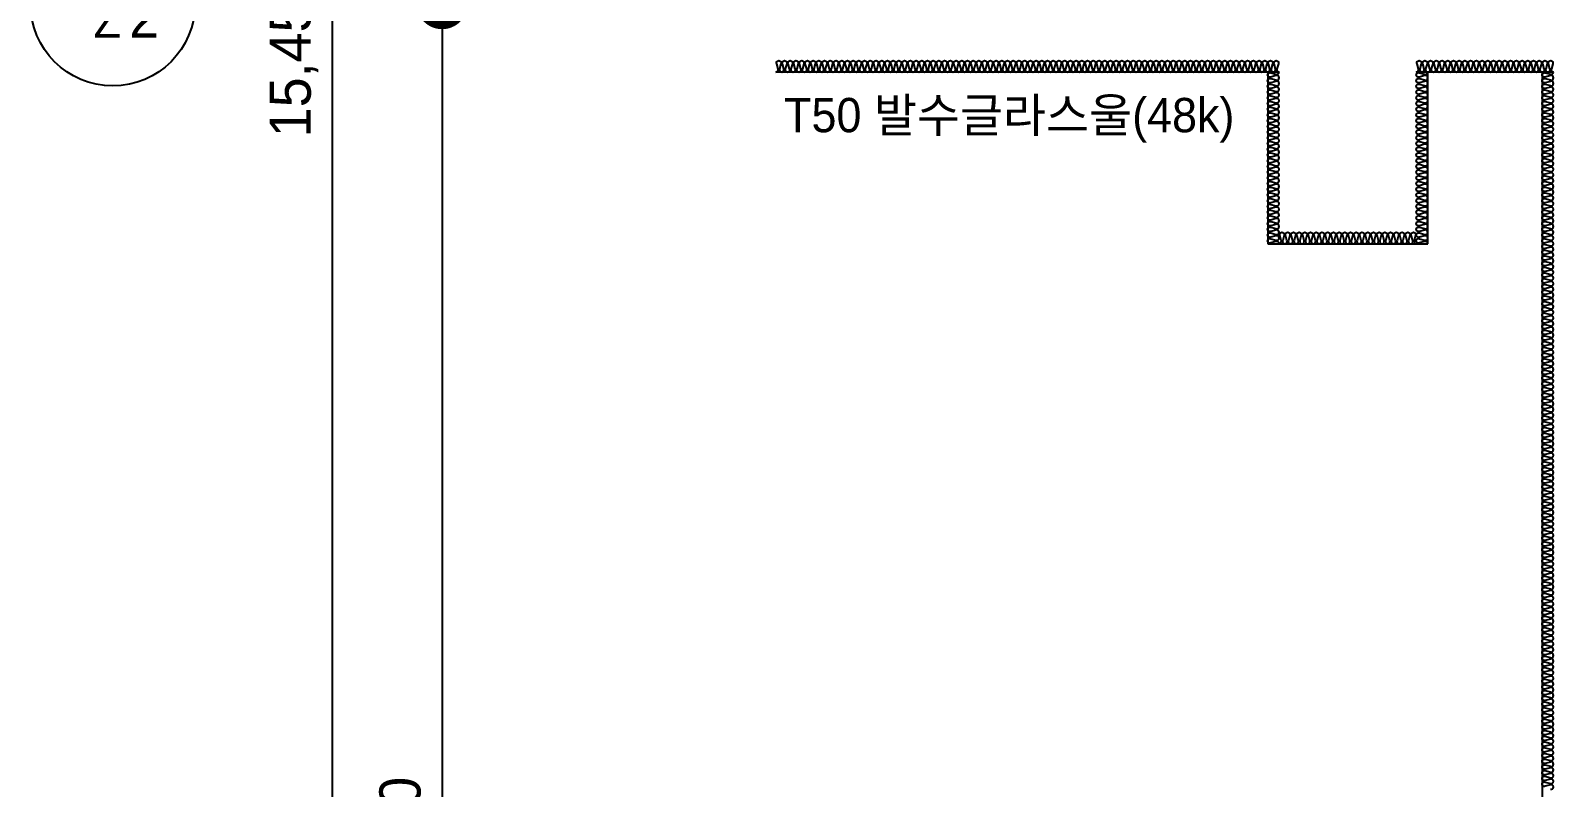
# Model space of a CAD drawing. Header units: millimetres. Extents: x -37526 to 92296, y -340 to 26760.
# Drawn here: x 0 to 6660, y 7583 to 10892 of the extents above; entities that cross this region are included whole.
import ezdxf
from ezdxf.enums import TextEntityAlignment as Align

# ---------------------------------------------------------------- set-up
doc = ezdxf.new("R2010")
doc.units = ezdxf.units.MM
doc.header["$LTSCALE"] = 60
doc.layers.get('Defpoints').update_dxf_attribs({"color": 151})
for name, color, linetype in [('A-DIM', 7, 'Continuous'), ('A-HAT-MATL', 8, 'Continuous'), ('INSUL', 8, 'Continuous')]:
    doc.layers.add(name, color=color, linetype=linetype)
doc.layers.add('NOPLOT-DIM', color=191, linetype='Continuous', plot=False)
doc.layers.add('NOPLOT-단열', color=21, linetype='Continuous', plot=False)
doc.styles.add('Gdim', font='Dotum.ttf')
doc.styles.add('Gtx', font='Dotum.ttf')
doc.dimstyles.new('Gdim60', dxfattribs={"dimscale": 60, "dimtxt": 3, "dimasz": 1, "dimexe": 2, "dimexo": 3, "dimgap": 1, "dimtad": 1, "dimdec": 0, "dimdsep": 46, "dimlunit": 6, "dimtxsty": 'Gdim', "dimblk": 'G3-DOT', "dimcen": 2.5, "dimdle": 2, "dimclrd": 1, "dimclre": 1, "dimclrt": 256, "dimazin": 2, "dimtfac": 1, "dimtdec": 0, "dimtix": 1, "dimtmove": 2, "dimatfit": 3, "dimldrblk": 'DOTSMALL', "dimfxl": 0, "dimtolj": 1, "dimtzin": 0, "dimarcsym": 0})

# ---------------------------------------------------------------- blocks, each defined once
blk = doc.blocks.new('G3-DOT')
at = {"layer": 'A-DIM', "color": 1, "linetype": 'ByBlock'}
blk.add_line((1.5, 0), (-1.5, 0), dxfattribs=at)
at = {"layer": 'A-DIM', "color": 1, "linetype": 'ByBlock', "const_width": 3}
blk.add_lwpolyline([(0.375, 0, 1), (-0.375, 0, 1)], format="xyb", close=True, dxfattribs=at)
blk = doc.blocks.new('*D25')
at = {"layer": 'Defpoints', "color": 0, "transparency": 16777216}
for p in [(3260, 11010), (1800, 3660), (3260, 3660)]:
    blk.add_point(p, dxfattribs=at)
at = {"layer": 'NOPLOT-DIM', "color": 1, "lineweight": -2, "transparency": 16777216}
for p, q in [((3080, 11010), (1680, 11010)), ((1800, 10950), (1800, 3720)), ((3080, 3660), (1680, 3660))]:
    blk.add_line(p, q, dxfattribs=at)
at = {"layer": 'NOPLOT-DIM', "color": 1, "lineweight": -2, "transparency": 16777216, "xscale": 60, "yscale": 60, "zscale": 60}
for p, rotation in [((1800, 11010), 90.00000000000026), ((1800, 3660), 270.0000000000002)]:
    blk.add_blockref('G3-DOT', p, dxfattribs=dict(at, rotation=rotation))
at = {"layer": 'NOPLOT-DIM', "transparency": 16777216, "insert": (1632.5, 7335), "char_height": 180, "attachment_point": 5, "rotation": 90, "style": 'Gdim'}
blk.add_mtext('\\A1;7,350', dxfattribs=at)
blk = doc.blocks.new('_DotSmall')
at = {"color": 0, "linetype": 'ByBlock', "const_width": 0.5}
blk.add_lwpolyline([(-0.0625, 0, 1), (0.0625, 0, 1)], format="xyb", close=True, dxfattribs=at)
blk = doc.blocks.new('*D27')
at = {"layer": 'Defpoints', "color": 0, "transparency": 16777216}
for p in [(3260, 18510, 0), (1320, 3060), (3260, 3060)]:
    blk.add_point(p, dxfattribs=at)
at = {"layer": 'NOPLOT-DIM', "color": 1, "lineweight": -2, "transparency": 16777216}
for p, q in [((3080, 18510), (1200, 18510)), ((1320, 18450), (1320, 3120)), ((3080, 3060), (1200, 3060))]:
    blk.add_line(p, q, dxfattribs=at)
at = {"layer": 'NOPLOT-DIM', "color": 1, "lineweight": -2, "transparency": 16777216, "xscale": 60, "yscale": 60, "zscale": 60}
for p, rotation in [((1320, 18510), 90.00000000000026), ((1320, 3060), 270.0000000000002)]:
    blk.add_blockref('G3-DOT', p, dxfattribs=dict(at, rotation=rotation))
at = {"layer": 'NOPLOT-DIM', "transparency": 16777216, "insert": (1152.5, 10785), "char_height": 180, "attachment_point": 5, "rotation": 90, "style": 'Gdim'}
blk.add_mtext('\\A1;15,450', dxfattribs=at)

msp = doc.modelspace()

# ---------------------------------------------------------------- linework, layer by layer
at = {"layer": 'A-HAT-MATL', "elevation": 0}
for points in [[(3260, 10710, 0.524856), (3269.3, 10723.5), (3263.1, 10746.4, -1.449198), (3281.8, 10746.4), (3275.6, 10723.5, 0.524856), (3285, 10710, 0.524856), (3294.3, 10723.5), (3288.1, 10746.4, -1.449198), (3306.8, 10746.4), (3300.6, 10723.5, 0.524856), (3310, 10710, 0.524856), (3319.3, 10723.5), (3313.1, 10746.4, -1.449198), (3331.8, 10746.4), (3325.6, 10723.5, 0.524856), (3335, 10710, 0.524856), (3344.3, 10723.5), (3338.1, 10746.4, -1.449198), (3356.8, 10746.4), (3350.6, 10723.5, 0.524856), (3360, 10710, 0.524856), (3369.3, 10723.5), (3363.1, 10746.4, -1.449198), (3381.8, 10746.4), (3375.6, 10723.5, 0.524856), (3385, 10710, 0.524856), (3394.3, 10723.5), (3388.1, 10746.4, -1.449198), (3406.8, 10746.4), (3400.6, 10723.5, 0.524856), (3410, 10710, 0.524856), (3419.3, 10723.5), (3413.1, 10746.4, -1.449198), (3431.8, 10746.4), (3425.6, 10723.5, 0.524856), (3435, 10710, 0.524856), (3444.3, 10723.5), (3438.1, 10746.4, -1.449198), (3456.8, 10746.4), (3450.6, 10723.5, 0.524856), (3460, 10710, 0.524856), (3469.3, 10723.5), (3463.1, 10746.4, -1.449198), (3481.8, 10746.4), (3475.6, 10723.5, 0.524856), (3485, 10710, 0.524856), (3494.3, 10723.5), (3488.1, 10746.4, -1.449198), (3506.8, 10746.4), (3500.6, 10723.5, 0.524856), (3510, 10710, 0.524856), (3519.3, 10723.5), (3513.1, 10746.4, -1.449198), (3531.8, 10746.4), (3525.6, 10723.5, 0.524856), (3535, 10710, 0.524856), (3544.3, 10723.5), (3538.1, 10746.4, -1.449198), (3556.8, 10746.4), (3550.6, 10723.5, 0.524856), (3560, 10710, 0.524856), (3569.3, 10723.5), (3563.1, 10746.4, -1.449198), (3581.8, 10746.4), (3575.6, 10723.5, 0.524856), (3585, 10710, 0.524856), (3594.3, 10723.5), (3588.1, 10746.4, -1.449198), (3606.8, 10746.4), (3600.6, 10723.5, 0.524856), (3610, 10710, 0.524856), (3619.3, 10723.5), (3613.1, 10746.4, -1.449198), (3631.8, 10746.4), (3625.6, 10723.5, 0.524856), (3635, 10710, 0.524856), (3644.3, 10723.5), (3638.1, 10746.4, -1.449198), (3656.8, 10746.4), (3650.6, 10723.5, 0.524856), (3660, 10710, 0.524856), (3669.3, 10723.5), (3663.1, 10746.4, -1.449198), (3681.8, 10746.4), (3675.6, 10723.5, 0.524856), (3685, 10710, 0.524856), (3694.3, 10723.5), (3688.1, 10746.4, -1.449198), (3706.8, 10746.4), (3700.6, 10723.5, 0.524856), (3710, 10710, 0.524856), (3719.3, 10723.5), (3713.1, 10746.4, -1.449198), (3731.8, 10746.4), (3725.6, 10723.5, 0.524856), (3735, 10710, 0.524856), (3744.3, 10723.5), (3738.1, 10746.4, -1.449198), (3756.8, 10746.4), (3750.6, 10723.5, 0.524856), (3760, 10710, 0.524856), (3769.3, 10723.5), (3763.1, 10746.4, -1.449198), (3781.8, 10746.4), (3775.6, 10723.5, 0.524856), (3785, 10710, 0.524856), (3794.3, 10723.5), (3788.1, 10746.4, -1.449198), (3806.8, 10746.4), (3800.6, 10723.5, 0.524856), (3810, 10710, 0.524856), (3819.3, 10723.5), (3813.1, 10746.4, -1.449198), (3831.8, 10746.4), (3825.6, 10723.5, 0.524856), (3835, 10710, 0.524856), (3844.3, 10723.5), (3838.1, 10746.4, -1.449198), (3856.8, 10746.4), (3850.6, 10723.5, 0.524856), (3860, 10710, 0.524856), (3869.3, 10723.5), (3863.1, 10746.4, -1.449198), (3881.8, 10746.4), (3875.6, 10723.5, 0.524856), (3885, 10710, 0.524856), (3894.3, 10723.5), (3888.1, 10746.4, -1.449198), (3906.8, 10746.4), (3900.6, 10723.5, 0.524856), (3910, 10710, 0.524856), (3919.3, 10723.5), (3913.1, 10746.4, -1.449198), (3931.8, 10746.4), (3925.6, 10723.5, 0.524856), (3935, 10710, 0.524856), (3944.3, 10723.5), (3938.1, 10746.4, -1.449198), (3956.8, 10746.4), (3950.6, 10723.5, 0.524856), (3960, 10710, 0.524856), (3969.3, 10723.5), (3963.1, 10746.4, -1.449198), (3981.8, 10746.4), (3975.6, 10723.5, 0.524856), (3985, 10710, 0.524856), (3994.3, 10723.5), (3988.1, 10746.4, -1.449198), (4006.8, 10746.4), (4000.6, 10723.5, 0.524856), (4010, 10710, 0.524856), (4019.3, 10723.5), (4013.1, 10746.4, -1.449198), (4031.8, 10746.4), (4025.6, 10723.5, 0.524856), (4035, 10710, 0.524856), (4044.3, 10723.5), (4038.1, 10746.4, -1.449198), (4056.8, 10746.4), (4050.6, 10723.5, 0.524856), (4060, 10710, 0.524856), (4069.3, 10723.5), (4063.1, 10746.4, -1.449198), (4081.8, 10746.4), (4075.6, 10723.5, 0.524856), (4085, 10710, 0.524856), (4094.3, 10723.5), (4088.1, 10746.4, -1.449198), (4106.8, 10746.4), (4100.6, 10723.5, 0.524856), (4110, 10710, 0.524856), (4119.3, 10723.5), (4113.1, 10746.4, -1.449198), (4131.8, 10746.4), (4125.6, 10723.5, 0.524856), (4135, 10710, 0.524856), (4144.3, 10723.5), (4138.1, 10746.4, -1.449198), (4156.8, 10746.4), (4150.6, 10723.5, 0.524856), (4160, 10710, 0.524856), (4169.3, 10723.5), (4163.1, 10746.4, -1.449198), (4181.8, 10746.4), (4175.6, 10723.5, 0.524856), (4185, 10710, 0.524856), (4194.3, 10723.5), (4188.1, 10746.4, -1.449198), (4206.8, 10746.4), (4200.6, 10723.5, 0.524856), (4210, 10710, 0.524856), (4219.3, 10723.5), (4213.1, 10746.4, -1.449198), (4231.8, 10746.4), (4225.6, 10723.5, 0.524856), (4235, 10710, 0.524856), (4244.3, 10723.5), (4238.1, 10746.4, -1.449198), (4256.8, 10746.4), (4250.6, 10723.5, 0.524856), (4260, 10710, 0.524856), (4269.3, 10723.5), (4263.1, 10746.4, -1.449198), (4281.8, 10746.4), (4275.6, 10723.5, 0.524856), (4285, 10710, 0.524856), (4294.3, 10723.5), (4288.1, 10746.4, -1.449198), (4306.8, 10746.4), (4300.6, 10723.5, 0.524856), (4310, 10710, 0.524856), (4319.3, 10723.5), (4313.1, 10746.4, -1.449198), (4331.8, 10746.4), (4325.6, 10723.5, 0.524856), (4335, 10710, 0.524856), (4344.3, 10723.5), (4338.1, 10746.4, -1.449198), (4356.8, 10746.4), (4350.6, 10723.5, 0.524856), (4360, 10710, 0.524856), (4369.3, 10723.5), (4363.1, 10746.4, -1.449198), (4381.8, 10746.4), (4375.6, 10723.5, 0.524856), (4385, 10710, 0.524856), (4394.3, 10723.5), (4388.1, 10746.4, -1.449198), (4406.8, 10746.4), (4400.6, 10723.5, 0.524856), (4410, 10710, 0.524856), (4419.3, 10723.5), (4413.1, 10746.4, -1.449198), (4431.8, 10746.4), (4425.6, 10723.5, 0.524856), (4435, 10710, 0.524856), (4444.3, 10723.5), (4438.1, 10746.4, -1.449198), (4456.8, 10746.4), (4450.6, 10723.5, 0.524856), (4460, 10710, 0.524856), (4469.3, 10723.5), (4463.1, 10746.4, -1.449198), (4481.8, 10746.4), (4475.6, 10723.5, 0.524856), (4485, 10710, 0.524856), (4494.3, 10723.5), (4488.1, 10746.4, -1.449198), (4506.8, 10746.4), (4500.6, 10723.5, 0.524856), (4510, 10710, 0.524856), (4519.3, 10723.5), (4513.1, 10746.4, -1.449198), (4531.8, 10746.4), (4525.6, 10723.5, 0.524856), (4535, 10710, 0.524856), (4544.3, 10723.5), (4538.1, 10746.4, -1.449198), (4556.8, 10746.4), (4550.6, 10723.5, 0.524856), (4560, 10710, 0.524856), (4569.3, 10723.5), (4563.1, 10746.4, -1.449198), (4581.8, 10746.4), (4575.6, 10723.5, 0.524856), (4585, 10710, 0.524856), (4594.3, 10723.5), (4588.1, 10746.4, -1.449198), (4606.8, 10746.4), (4600.6, 10723.5, 0.524856), (4610, 10710, 0.524856), (4619.3, 10723.5), (4613.1, 10746.4, -1.449198), (4631.8, 10746.4), (4625.6, 10723.5, 0.524856), (4635, 10710, 0.524856), (4644.3, 10723.5), (4638.1, 10746.4, -1.449198), (4656.8, 10746.4), (4650.6, 10723.5, 0.524856), (4660, 10710, 0.524856), (4669.3, 10723.5), (4663.1, 10746.4, -1.449198), (4681.8, 10746.4), (4675.6, 10723.5, 0.524856), (4685, 10710, 0.524856), (4694.3, 10723.5), (4688.1, 10746.4, -1.449198), (4706.8, 10746.4), (4700.6, 10723.5, 0.524856), (4710, 10710, 0.524856), (4719.3, 10723.5), (4713.1, 10746.4, -1.449198), (4731.8, 10746.4), (4725.6, 10723.5, 0.524856), (4735, 10710, 0.524856), (4744.3, 10723.5), (4738.1, 10746.4, -1.449198), (4756.8, 10746.4), (4750.6, 10723.5, 0.524856), (4760, 10710, 0.524856), (4769.3, 10723.5), (4763.1, 10746.4, -1.449198), (4781.8, 10746.4), (4775.6, 10723.5, 0.524856), (4785, 10710, 0.524856), (4794.3, 10723.5), (4788.1, 10746.4, -1.449198), (4806.8, 10746.4), (4800.6, 10723.5, 0.524856), (4810, 10710, 0.524856), (4819.3, 10723.5), (4813.1, 10746.4, -1.449198), (4831.8, 10746.4), (4825.6, 10723.5, 0.524856), (4835, 10710, 0.524856), (4844.3, 10723.5), (4838.1, 10746.4, -1.449198), (4856.8, 10746.4), (4850.6, 10723.5, 0.524856), (4860, 10710, 0.524856), (4869.3, 10723.5), (4863.1, 10746.4, -1.449198), (4881.8, 10746.4), (4875.6, 10723.5, 0.524856), (4885, 10710, 0.524856), (4894.3, 10723.5), (4888.1, 10746.4, -1.449198), (4906.8, 10746.4), (4900.6, 10723.5, 0.524856), (4910, 10710, 0.524856), (4919.3, 10723.5), (4913.1, 10746.4, -1.449198), (4931.8, 10746.4), (4925.6, 10723.5, 0.524856), (4935, 10710, 0.524856), (4944.3, 10723.5), (4938.1, 10746.4, -1.449198), (4956.8, 10746.4), (4950.6, 10723.5, 0.524856), (4960, 10710, 0.524856), (4969.3, 10723.5), (4963.1, 10746.4, -1.449198), (4981.8, 10746.4), (4975.6, 10723.5, 0.524856), (4985, 10710, 0.524856), (4994.3, 10723.5), (4988.1, 10746.4, -1.449198), (5006.8, 10746.4), (5000.6, 10723.5, 0.524856), (5010, 10710, 0.524856), (5019.3, 10723.5), (5013.1, 10746.4, -1.449198), (5031.8, 10746.4), (5025.6, 10723.5, 0.524856), (5035, 10710, 0.524856), (5044.3, 10723.5), (5038.1, 10746.4, -1.449198), (5056.8, 10746.4), (5050.6, 10723.5, 0.524856), (5060, 10710, 0.524856), (5069.3, 10723.5), (5063.1, 10746.4, -1.449198), (5081.8, 10746.4), (5075.6, 10723.5, 0.524856), (5085, 10710, 0.524856), (5094.3, 10723.5), (5088.1, 10746.4, -1.449198), (5106.8, 10746.4), (5100.6, 10723.5, 0.524856), (5110, 10710, 0.524856), (5119.3, 10723.5), (5113.1, 10746.4, -1.449198), (5131.8, 10746.4), (5125.6, 10723.5, 0.524856), (5135, 10710, 0.524856), (5144.3, 10723.5), (5138.1, 10746.4, -1.449198), (5156.8, 10746.4), (5150.6, 10723.5, 0.524856), (5160, 10710, 0.524856), (5169.3, 10723.5), (5163.1, 10746.4, -1.449198), (5181.8, 10746.4), (5175.6, 10723.5, 0.524856), (5185, 10710, 0.524856), (5194.3, 10723.5), (5188.1, 10746.4, -1.449198), (5206.8, 10746.4), (5200.6, 10723.5, 0.524856), (5210, 10710, 0.524856), (5219.3, 10723.5), (5213.1, 10746.4, -1.449198), (5231.8, 10746.4), (5225.6, 10723.5, 0.524856), (5235, 10710, 0.524856), (5244.3, 10723.5), (5238.1, 10746.4, -1.449198), (5256.8, 10746.4), (5250.6, 10723.5, 0.524856), (5260, 10710, 0.524856), (5269.3, 10723.5), (5263.1, 10746.4, -1.449198), (5281.8, 10746.4), (5275.6, 10723.5, 0.524856), (5285, 10710, 0.524856), (5294.3, 10723.5), (5288.1, 10746.4, -1.449198), (5306.8, 10746.4), (5300.6, 10723.5, 0.524856), (5310, 10710, 0.524856), (5319.3, 10723.5), (5313.1, 10746.4, -1.449198), (5331.8, 10746.4), (5325.6, 10723.5, 0.524856), (5335, 10710, 0.524856), (5344.3, 10723.5), (5338.1, 10746.4, -1.449198), (5356.8, 10746.4), (5350.6, 10723.5, 0.524856), (5360, 10710, 0.524856), (5369.3, 10723.5), (5363.1, 10746.4, -1.449198), (5381.8, 10746.4), (5375.6, 10723.5, 0.524856), (5385, 10710, 0.524856), (5394.3, 10723.5), (5388.1, 10746.4, -1.449198), (5406.8, 10746.4), (5400.6, 10723.5, 0.524856), (5410, 10710, 0.524856), (5419.3, 10723.5), (5413.1, 10746.4, -1.449198), (5431.8, 10746.4), (5425.6, 10723.5, 0.524856), (5435, 10710, 0.524856), (5444.3, 10723.5), (5438.1, 10746.4, -1.449198), (5456.8, 10746.4), (5450.6, 10723.5, 0.524856), (5460, 10710)], [(6060, 10710, 0.524856), (6069.3, 10723.5), (6063.1, 10746.4, -1.449198), (6081.8, 10746.4), (6075.6, 10723.5, 0.524856), (6085, 10710, 0.524856), (6094.3, 10723.5), (6088.1, 10746.4, -1.449198), (6106.8, 10746.4), (6100.6, 10723.5, 0.524856), (6110, 10710, 0.524856), (6119.3, 10723.5), (6113.1, 10746.4, -1.449198), (6131.8, 10746.4), (6125.6, 10723.5, 0.524856), (6135, 10710, 0.524856), (6144.3, 10723.5), (6138.1, 10746.4, -1.449198), (6156.8, 10746.4), (6150.6, 10723.5, 0.524856), (6160, 10710, 0.524856), (6169.3, 10723.5), (6163.1, 10746.4, -1.449198), (6181.8, 10746.4), (6175.6, 10723.5, 0.524856), (6185, 10710, 0.524856), (6194.3, 10723.5), (6188.1, 10746.4, -1.449198), (6206.8, 10746.4), (6200.6, 10723.5, 0.524856), (6210, 10710, 0.524856), (6219.3, 10723.5), (6213.1, 10746.4, -1.449198), (6231.8, 10746.4), (6225.6, 10723.5, 0.524856), (6235, 10710, 0.524856), (6244.3, 10723.5), (6238.1, 10746.4, -1.449198), (6256.8, 10746.4), (6250.6, 10723.5, 0.524856), (6260, 10710, 0.524856), (6269.3, 10723.5), (6263.1, 10746.4, -1.449198), (6281.8, 10746.4), (6275.6, 10723.5, 0.524856), (6285, 10710, 0.524856), (6294.3, 10723.5), (6288.1, 10746.4, -1.449198), (6306.8, 10746.4), (6300.6, 10723.5, 0.524856), (6310, 10710, 0.524856), (6319.3, 10723.5), (6313.1, 10746.4, -1.449198), (6331.8, 10746.4), (6325.6, 10723.5, 0.524856), (6335, 10710, 0.524856), (6344.3, 10723.5), (6338.1, 10746.4, -1.449198), (6356.8, 10746.4), (6350.6, 10723.5, 0.524856), (6360, 10710, 0.524856), (6369.3, 10723.5), (6363.1, 10746.4, -1.449198), (6381.8, 10746.4), (6375.6, 10723.5, 0.524856), (6385, 10710, 0.524856), (6394.3, 10723.5), (6388.1, 10746.4, -1.449198), (6406.8, 10746.4), (6400.6, 10723.5, 0.524856), (6410, 10710, 0.524856), (6419.3, 10723.5), (6413.1, 10746.4, -1.449198), (6431.8, 10746.4), (6425.6, 10723.5, 0.524856), (6435, 10710, 0.524856), (6444.3, 10723.5), (6438.1, 10746.4, -1.449198), (6456.8, 10746.4), (6450.6, 10723.5, 0.524856), (6460, 10710, 0.524856), (6469.3, 10723.5), (6463.1, 10746.4, -1.449198), (6481.8, 10746.4), (6475.6, 10723.5, 0.524856), (6485, 10710, 0.524856), (6494.3, 10723.5), (6488.1, 10746.4, -1.449198), (6506.8, 10746.4), (6500.6, 10723.5, 0.524856), (6510, 10710, 0.524856), (6519.3, 10723.5), (6513.1, 10746.4, -1.449198), (6531.8, 10746.4), (6525.6, 10723.5, 0.524856), (6535, 10710, 0.524856), (6544.3, 10723.5), (6538.1, 10746.4, -1.449198), (6556.8, 10746.4), (6550.6, 10723.5, 0.524856), (6560, 10710, 0.524856), (6569.3, 10723.5), (6563.1, 10746.4, -1.449198), (6581.8, 10746.4), (6575.6, 10723.5, 0.524856), (6585, 10710, 0.524856), (6594.3, 10723.5), (6588.1, 10746.4, -1.449198), (6606.8, 10746.4), (6600.6, 10723.5, 0.524856), (6610, 10710, 0.524856), (6619.3, 10723.5), (6613.1, 10746.4, -1.449198), (6631.8, 10746.4), (6625.6, 10723.5, 0.524856), (6635, 10710, 0.524856), (6644.3, 10723.5), (6638.1, 10746.4, -1.449198), (6656.8, 10746.4), (6650.6, 10723.5, 0.524856), (6660, 10710)]]:
    msp.add_lwpolyline(points, format="xyb", dxfattribs=at)
at = {"layer": 'INSUL'}
for p, q in [((5460, 10710, 0), (3260, 10710, 0)), ((5410, 10710, 0), (5410, 9960, 0)), ((6660, 10710, 0), (6060, 10710, 0)), ((6110, 9960, 0), (6110, 10710, 0)), ((6610, 10710, 0), (6610, 2660, 0)), ((5410, 9960, 0), (6110, 9960, 0))]:
    msp.add_line(p, q, dxfattribs=at)
at = {"layer": 'INSUL', "elevation": 0}
for points in [[(5460, 9960, 0.524856), (5446.4, 9969.4), (5423.5, 9963.2, -1.449198), (5423.5, 9981.9), (5446.4, 9975.7, 0.524856), (5460, 9985, 0.524856), (5446.4, 9994.4), (5423.5, 9988.2, -1.449198), (5423.5, 10006.9), (5446.4, 10000.7, 0.524856), (5460, 10010, 0.524856), (5446.4, 10019.4), (5423.5, 10013.2, -1.449198), (5423.5, 10031.9), (5446.4, 10025.7, 0.524856), (5460, 10035, 0.524856), (5446.4, 10044.4), (5423.5, 10038.2, -1.449198), (5423.5, 10056.9), (5446.4, 10050.7, 0.524856), (5460, 10060, 0.524856), (5446.4, 10069.4), (5423.5, 10063.2, -1.449198), (5423.5, 10081.9), (5446.4, 10075.7, 0.524856), (5460, 10085, 0.524856), (5446.4, 10094.4), (5423.5, 10088.2, -1.449198), (5423.5, 10106.9), (5446.4, 10100.7, 0.524856), (5460, 10110, 0.524856), (5446.4, 10119.4), (5423.5, 10113.2, -1.449198), (5423.5, 10131.9), (5446.4, 10125.7, 0.524856), (5460, 10135, 0.524856), (5446.4, 10144.4), (5423.5, 10138.2, -1.449198), (5423.5, 10156.9), (5446.4, 10150.7, 0.524856), (5460, 10160, 0.524856), (5446.4, 10169.4), (5423.5, 10163.2, -1.449198), (5423.5, 10181.9), (5446.4, 10175.7, 0.524856), (5460, 10185, 0.524856), (5446.4, 10194.4), (5423.5, 10188.2, -1.449198), (5423.5, 10206.9), (5446.4, 10200.7, 0.524856), (5460, 10210, 0.524856), (5446.4, 10219.4), (5423.5, 10213.2, -1.449198), (5423.5, 10231.9), (5446.4, 10225.7, 0.524856), (5460, 10235, 0.524856), (5446.4, 10244.4), (5423.5, 10238.2, -1.449198), (5423.5, 10256.9), (5446.4, 10250.7, 0.524856), (5460, 10260, 0.524856), (5446.4, 10269.4), (5423.5, 10263.2, -1.449198), (5423.5, 10281.9), (5446.4, 10275.7, 0.524856), (5460, 10285, 0.524856), (5446.4, 10294.4), (5423.5, 10288.2, -1.449198), (5423.5, 10306.9), (5446.4, 10300.7, 0.524856), (5460, 10310, 0.524856), (5446.4, 10319.4), (5423.5, 10313.2, -1.449198), (5423.5, 10331.9), (5446.4, 10325.7, 0.524856), (5460, 10335, 0.524856), (5446.4, 10344.4), (5423.5, 10338.2, -1.449198), (5423.5, 10356.9), (5446.4, 10350.7, 0.524856), (5460, 10360, 0.524856), (5446.4, 10369.4), (5423.5, 10363.2, -1.449198), (5423.5, 10381.9), (5446.4, 10375.7, 0.524856), (5460, 10385, 0.524856), (5446.4, 10394.4), (5423.5, 10388.2, -1.449198), (5423.5, 10406.9), (5446.4, 10400.7, 0.524856), (5460, 10410, 0.524856), (5446.4, 10419.4), (5423.5, 10413.2, -1.449198), (5423.5, 10431.9), (5446.4, 10425.7, 0.524856), (5460, 10435, 0.524856), (5446.4, 10444.4), (5423.5, 10438.2, -1.449198), (5423.5, 10456.9), (5446.4, 10450.7, 0.524856), (5460, 10460, 0.524856), (5446.4, 10469.4), (5423.5, 10463.2, -1.449198), (5423.5, 10481.9), (5446.4, 10475.7, 0.524856), (5460, 10485, 0.524856), (5446.4, 10494.4), (5423.5, 10488.2, -1.449198), (5423.5, 10506.9), (5446.4, 10500.7, 0.524856), (5460, 10510, 0.524856), (5446.4, 10519.4), (5423.5, 10513.2, -1.449198), (5423.5, 10531.9), (5446.4, 10525.7, 0.524856), (5460, 10535, 0.524856), (5446.4, 10544.4), (5423.5, 10538.2, -1.449198), (5423.5, 10556.9), (5446.4, 10550.7, 0.524856), (5460, 10560, 0.524856), (5446.4, 10569.4), (5423.5, 10563.2, -1.449198), (5423.5, 10581.9), (5446.4, 10575.7, 0.524856), (5460, 10585, 0.524856), (5446.4, 10594.4), (5423.5, 10588.2, -1.449198), (5423.5, 10606.9), (5446.4, 10600.7, 0.524856), (5460, 10610, 0.524856), (5446.4, 10619.4), (5423.5, 10613.2, -1.449198), (5423.5, 10631.9), (5446.4, 10625.7, 0.524856), (5460, 10635, 0.524856), (5446.4, 10644.4), (5423.5, 10638.2, -1.449198), (5423.5, 10656.9), (5446.4, 10650.7, 0.524856), (5460, 10660, 0.524856), (5446.4, 10669.4), (5423.5, 10663.2, -1.449198), (5423.5, 10681.9), (5446.4, 10675.7, 0.524856), (5460, 10685, 0.524856), (5446.4, 10694.4), (5423.5, 10688.2, -1.449198), (5423.5, 10706.9), (5446.4, 10700.7, 0.524856), (5460, 10710)], [(6110, 9960, 0.524856), (6096.4, 9969.4), (6073.5, 9963.2, -1.449198), (6073.5, 9981.9), (6096.4, 9975.7, 0.524856), (6110, 9985, 0.524856), (6096.4, 9994.4), (6073.5, 9988.2, -1.449198), (6073.5, 10006.9), (6096.4, 10000.7, 0.524856), (6110, 10010, 0.524856), (6096.4, 10019.4), (6073.5, 10013.2, -1.449198), (6073.5, 10031.9), (6096.4, 10025.7, 0.524856), (6110, 10035, 0.524856), (6096.4, 10044.4), (6073.5, 10038.2, -1.449198), (6073.5, 10056.9), (6096.4, 10050.7, 0.524856), (6110, 10060, 0.524856), (6096.4, 10069.4), (6073.5, 10063.2, -1.449198), (6073.5, 10081.9), (6096.4, 10075.7, 0.524856), (6110, 10085, 0.524856), (6096.4, 10094.4), (6073.5, 10088.2, -1.449198), (6073.5, 10106.9), (6096.4, 10100.7, 0.524856), (6110, 10110, 0.524856), (6096.4, 10119.4), (6073.5, 10113.2, -1.449198), (6073.5, 10131.9), (6096.4, 10125.7, 0.524856), (6110, 10135, 0.524856), (6096.4, 10144.4), (6073.5, 10138.2, -1.449198), (6073.5, 10156.9), (6096.4, 10150.7, 0.524856), (6110, 10160, 0.524856), (6096.4, 10169.4), (6073.5, 10163.2, -1.449198), (6073.5, 10181.9), (6096.4, 10175.7, 0.524856), (6110, 10185, 0.524856), (6096.4, 10194.4), (6073.5, 10188.2, -1.449198), (6073.5, 10206.9), (6096.4, 10200.7, 0.524856), (6110, 10210, 0.524856), (6096.4, 10219.4), (6073.5, 10213.2, -1.449198), (6073.5, 10231.9), (6096.4, 10225.7, 0.524856), (6110, 10235, 0.524856), (6096.4, 10244.4), (6073.5, 10238.2, -1.449198), (6073.5, 10256.9), (6096.4, 10250.7, 0.524856), (6110, 10260, 0.524856), (6096.4, 10269.4), (6073.5, 10263.2, -1.449198), (6073.5, 10281.9), (6096.4, 10275.7, 0.524856), (6110, 10285, 0.524856), (6096.4, 10294.4), (6073.5, 10288.2, -1.449198), (6073.5, 10306.9), (6096.4, 10300.7, 0.524856), (6110, 10310, 0.524856), (6096.4, 10319.4), (6073.5, 10313.2, -1.449198), (6073.5, 10331.9), (6096.4, 10325.7, 0.524856), (6110, 10335, 0.524856), (6096.4, 10344.4), (6073.5, 10338.2, -1.449198), (6073.5, 10356.9), (6096.4, 10350.7, 0.524856), (6110, 10360, 0.524856), (6096.4, 10369.4), (6073.5, 10363.2, -1.449198), (6073.5, 10381.9), (6096.4, 10375.7, 0.524856), (6110, 10385, 0.524856), (6096.4, 10394.4), (6073.5, 10388.2, -1.449198), (6073.5, 10406.9), (6096.4, 10400.7, 0.524856), (6110, 10410, 0.524856), (6096.4, 10419.4), (6073.5, 10413.2, -1.449198), (6073.5, 10431.9), (6096.4, 10425.7, 0.524856), (6110, 10435, 0.524856), (6096.4, 10444.4), (6073.5, 10438.2, -1.449198), (6073.5, 10456.9), (6096.4, 10450.7, 0.524856), (6110, 10460, 0.524856), (6096.4, 10469.4), (6073.5, 10463.2, -1.449198), (6073.5, 10481.9), (6096.4, 10475.7, 0.524856), (6110, 10485, 0.524856), (6096.4, 10494.4), (6073.5, 10488.2, -1.449198), (6073.5, 10506.9), (6096.4, 10500.7, 0.524856), (6110, 10510, 0.524856), (6096.4, 10519.4), (6073.5, 10513.2, -1.449198), (6073.5, 10531.9), (6096.4, 10525.7, 0.524856), (6110, 10535, 0.524856), (6096.4, 10544.4), (6073.5, 10538.2, -1.449198), (6073.5, 10556.9), (6096.4, 10550.7, 0.524856), (6110, 10560, 0.524856), (6096.4, 10569.4), (6073.5, 10563.2, -1.449198), (6073.5, 10581.9), (6096.4, 10575.7, 0.524856), (6110, 10585, 0.524856), (6096.4, 10594.4), (6073.5, 10588.2, -1.449198), (6073.5, 10606.9), (6096.4, 10600.7, 0.524856), (6110, 10610, 0.524856), (6096.4, 10619.4), (6073.5, 10613.2, -1.449198), (6073.5, 10631.9), (6096.4, 10625.7, 0.524856), (6110, 10635, 0.524856), (6096.4, 10644.4), (6073.5, 10638.2, -1.449198), (6073.5, 10656.9), (6096.4, 10650.7, 0.524856), (6110, 10660, 0.524856), (6096.4, 10669.4), (6073.5, 10663.2, -1.449198), (6073.5, 10681.9), (6096.4, 10675.7, 0.524856), (6110, 10685, 0.524856), (6096.4, 10694.4), (6073.5, 10688.2, -1.449198), (6073.5, 10706.9), (6096.4, 10700.7, 0.524856), (6110, 10710)], [(6646.5, 7575.7, 0.524856), (6660, 7585, 0.524856), (6646.5, 7594.4), (6623.6, 7588.2, -1.449198), (6623.6, 7606.9), (6646.5, 7600.7, 0.524856), (6660, 7610, 0.524856), (6646.5, 7619.4), (6623.6, 7613.2, -1.449198), (6623.6, 7631.9), (6646.5, 7625.7, 0.524856), (6660, 7635, 0.524856), (6646.5, 7644.4), (6623.6, 7638.2, -1.449198), (6623.6, 7656.9), (6646.5, 7650.7, 0.524856), (6660, 7660, 0.524856), (6646.5, 7669.4), (6623.6, 7663.2, -1.449198), (6623.6, 7681.9), (6646.5, 7675.7, 0.524856), (6660, 7685, 0.524856), (6646.5, 7694.4), (6623.6, 7688.2, -1.449198), (6623.6, 7706.9), (6646.5, 7700.7, 0.524856), (6660, 7710, 0.524856), (6646.5, 7719.4), (6623.6, 7713.2, -1.449198), (6623.6, 7731.9), (6646.5, 7725.7, 0.524856), (6660, 7735, 0.524856), (6646.5, 7744.4), (6623.6, 7738.2, -1.449198), (6623.6, 7756.9), (6646.5, 7750.7, 0.524856), (6660, 7760, 0.524856), (6646.5, 7769.4), (6623.6, 7763.2, -1.449198), (6623.6, 7781.9), (6646.5, 7775.7, 0.524856), (6660, 7785, 0.524856), (6646.5, 7794.4), (6623.6, 7788.2, -1.449198), (6623.6, 7806.9), (6646.5, 7800.7, 0.524856), (6660, 7810, 0.524856), (6646.5, 7819.4), (6623.6, 7813.2, -1.449198), (6623.6, 7831.9), (6646.5, 7825.7, 0.524856), (6660, 7835, 0.524856), (6646.5, 7844.4), (6623.6, 7838.2, -1.449198), (6623.6, 7856.9), (6646.5, 7850.7, 0.524856), (6660, 7860, 0.524856), (6646.5, 7869.4), (6623.6, 7863.2, -1.449198), (6623.6, 7881.9), (6646.5, 7875.7, 0.524856), (6660, 7885, 0.524856), (6646.5, 7894.4), (6623.6, 7888.2, -1.449198), (6623.6, 7906.9), (6646.5, 7900.7, 0.524856), (6660, 7910, 0.524856), (6646.5, 7919.4), (6623.6, 7913.2, -1.449198), (6623.6, 7931.9), (6646.5, 7925.7, 0.524856), (6660, 7935, 0.524856), (6646.5, 7944.4), (6623.6, 7938.2, -1.449198), (6623.6, 7956.9), (6646.5, 7950.7, 0.524856), (6660, 7960, 0.524856), (6646.5, 7969.4), (6623.6, 7963.2, -1.449198), (6623.6, 7981.9), (6646.5, 7975.7, 0.524856), (6660, 7985, 0.524856), (6646.5, 7994.4), (6623.6, 7988.2, -1.449198), (6623.6, 8006.9), (6646.5, 8000.7, 0.524856), (6660, 8010, 0.524856), (6646.5, 8019.4), (6623.6, 8013.2, -1.449198), (6623.6, 8031.9), (6646.5, 8025.7, 0.524856), (6660, 8035, 0.524856), (6646.5, 8044.4), (6623.6, 8038.2, -1.449198), (6623.6, 8056.9), (6646.5, 8050.7, 0.524856), (6660, 8060, 0.524856), (6646.5, 8069.4), (6623.6, 8063.2, -1.449198), (6623.6, 8081.9), (6646.5, 8075.7, 0.524856), (6660, 8085, 0.524856), (6646.5, 8094.4), (6623.6, 8088.2, -1.449198), (6623.6, 8106.9), (6646.5, 8100.7, 0.524856), (6660, 8110, 0.524856), (6646.5, 8119.4), (6623.6, 8113.2, -1.449198), (6623.6, 8131.9), (6646.5, 8125.7, 0.524856), (6660, 8135, 0.524856), (6646.5, 8144.4), (6623.6, 8138.2, -1.449198), (6623.6, 8156.9), (6646.5, 8150.7, 0.524856), (6660, 8160, 0.524856), (6646.5, 8169.4), (6623.6, 8163.2, -1.449198), (6623.6, 8181.9), (6646.5, 8175.7, 0.524856), (6660, 8185, 0.524856), (6646.5, 8194.4), (6623.6, 8188.2, -1.449198), (6623.6, 8206.9), (6646.5, 8200.7, 0.524856), (6660, 8210, 0.524856), (6646.5, 8219.4), (6623.6, 8213.2, -1.449198), (6623.6, 8231.9), (6646.5, 8225.7, 0.524856), (6660, 8235, 0.524856), (6646.5, 8244.4), (6623.6, 8238.2, -1.449198), (6623.6, 8256.9), (6646.5, 8250.7, 0.524856), (6660, 8260, 0.524856), (6646.5, 8269.4), (6623.6, 8263.2, -1.449198), (6623.6, 8281.9), (6646.5, 8275.7, 0.524856), (6660, 8285, 0.524856), (6646.5, 8294.4), (6623.6, 8288.2, -1.449198), (6623.6, 8306.9), (6646.5, 8300.7, 0.524856), (6660, 8310, 0.524856), (6646.5, 8319.4), (6623.6, 8313.2, -1.449198), (6623.6, 8331.9), (6646.5, 8325.7, 0.524856), (6660, 8335, 0.524856), (6646.5, 8344.4), (6623.6, 8338.2, -1.449198), (6623.6, 8356.9), (6646.5, 8350.7, 0.524856), (6660, 8360, 0.524856), (6646.5, 8369.4), (6623.6, 8363.2, -1.449198), (6623.6, 8381.9), (6646.5, 8375.7, 0.524856), (6660, 8385, 0.524856), (6646.5, 8394.4), (6623.6, 8388.2, -1.449198), (6623.6, 8406.9), (6646.5, 8400.7, 0.524856), (6660, 8410, 0.524856), (6646.5, 8419.4), (6623.6, 8413.2, -1.449198), (6623.6, 8431.9), (6646.5, 8425.7, 0.524856), (6660, 8435, 0.524856), (6646.5, 8444.4), (6623.6, 8438.2, -1.449198), (6623.6, 8456.9), (6646.5, 8450.7, 0.524856), (6660, 8460, 0.524856), (6646.5, 8469.4), (6623.6, 8463.2, -1.449198), (6623.6, 8481.9), (6646.5, 8475.7, 0.524856), (6660, 8485, 0.524856), (6646.5, 8494.4), (6623.6, 8488.2, -1.449198), (6623.6, 8506.9), (6646.5, 8500.7, 0.524856), (6660, 8510, 0.524856), (6646.5, 8519.4), (6623.6, 8513.2, -1.449198), (6623.6, 8531.9), (6646.5, 8525.7, 0.524856), (6660, 8535, 0.524856), (6646.5, 8544.4), (6623.6, 8538.2, -1.449198), (6623.6, 8556.9), (6646.5, 8550.7, 0.524856), (6660, 8560, 0.524856), (6646.5, 8569.4), (6623.6, 8563.2, -1.449198), (6623.6, 8581.9), (6646.5, 8575.7, 0.524856), (6660, 8585, 0.524856), (6646.5, 8594.4), (6623.6, 8588.2, -1.449198), (6623.6, 8606.9), (6646.5, 8600.7, 0.524856), (6660, 8610, 0.524856), (6646.5, 8619.4), (6623.6, 8613.2, -1.449198), (6623.6, 8631.9), (6646.5, 8625.7, 0.524856), (6660, 8635, 0.524856), (6646.5, 8644.4), (6623.6, 8638.2, -1.449198), (6623.6, 8656.9), (6646.5, 8650.7, 0.524856), (6660, 8660, 0.524856), (6646.5, 8669.4), (6623.6, 8663.2, -1.449198), (6623.6, 8681.9), (6646.5, 8675.7, 0.524856), (6660, 8685, 0.524856), (6646.5, 8694.4), (6623.6, 8688.2, -1.449198), (6623.6, 8706.9), (6646.5, 8700.7, 0.524856), (6660, 8710, 0.524856), (6646.5, 8719.4), (6623.6, 8713.2, -1.449198), (6623.6, 8731.9), (6646.5, 8725.7, 0.524856), (6660, 8735, 0.524856), (6646.5, 8744.4), (6623.6, 8738.2, -1.449198), (6623.6, 8756.9), (6646.5, 8750.7, 0.524856), (6660, 8760, 0.524856), (6646.5, 8769.4), (6623.6, 8763.2, -1.449198), (6623.6, 8781.9), (6646.5, 8775.7, 0.524856), (6660, 8785, 0.524856), (6646.5, 8794.4), (6623.6, 8788.2, -1.449198), (6623.6, 8806.9), (6646.5, 8800.7, 0.524856), (6660, 8810, 0.524856), (6646.5, 8819.4), (6623.6, 8813.2, -1.449198), (6623.6, 8831.9), (6646.5, 8825.7, 0.524856), (6660, 8835, 0.524856), (6646.5, 8844.4), (6623.6, 8838.2, -1.449198), (6623.6, 8856.9), (6646.5, 8850.7, 0.524856), (6660, 8860, 0.524856), (6646.5, 8869.4), (6623.6, 8863.2, -1.449198), (6623.6, 8881.9), (6646.5, 8875.7, 0.524856), (6660, 8885, 0.524856), (6646.5, 8894.4), (6623.6, 8888.2, -1.449198), (6623.6, 8906.9), (6646.5, 8900.7, 0.524856), (6660, 8910, 0.524856), (6646.5, 8919.4), (6623.6, 8913.2, -1.449198), (6623.6, 8931.9), (6646.5, 8925.7, 0.524856), (6660, 8935, 0.524856), (6646.5, 8944.4), (6623.6, 8938.2, -1.449198), (6623.6, 8956.9), (6646.5, 8950.7, 0.524856), (6660, 8960, 0.524856), (6646.5, 8969.4), (6623.6, 8963.2, -1.449198), (6623.6, 8981.9), (6646.5, 8975.7, 0.524856), (6660, 8985, 0.524856), (6646.5, 8994.4), (6623.6, 8988.2, -1.449198), (6623.6, 9006.9), (6646.5, 9000.7, 0.524856), (6660, 9010, 0.524856), (6646.5, 9019.4), (6623.6, 9013.2, -1.449198), (6623.6, 9031.9), (6646.5, 9025.7, 0.524856), (6660, 9035, 0.524856), (6646.5, 9044.4), (6623.6, 9038.2, -1.449198), (6623.6, 9056.9), (6646.5, 9050.7, 0.524856), (6660, 9060, 0.524856), (6646.5, 9069.4), (6623.6, 9063.2, -1.449198), (6623.6, 9081.9), (6646.5, 9075.7, 0.524856), (6660, 9085, 0.524856), (6646.5, 9094.4), (6623.6, 9088.2, -1.449198), (6623.6, 9106.9), (6646.5, 9100.7, 0.524856), (6660, 9110, 0.524856), (6646.5, 9119.4), (6623.6, 9113.2, -1.449198), (6623.6, 9131.9), (6646.5, 9125.7, 0.524856), (6660, 9135, 0.524856), (6646.5, 9144.4), (6623.6, 9138.2, -1.449198), (6623.6, 9156.9), (6646.5, 9150.7, 0.524856), (6660, 9160, 0.524856), (6646.5, 9169.4), (6623.6, 9163.2, -1.449198), (6623.6, 9181.9), (6646.5, 9175.7, 0.524856), (6660, 9185, 0.524856), (6646.5, 9194.4), (6623.6, 9188.2, -1.449198), (6623.6, 9206.9), (6646.5, 9200.7, 0.524856), (6660, 9210, 0.524856), (6646.5, 9219.4), (6623.6, 9213.2, -1.449198), (6623.6, 9231.9), (6646.5, 9225.7, 0.524856), (6660, 9235, 0.524856), (6646.5, 9244.4), (6623.6, 9238.2, -1.449198), (6623.6, 9256.9), (6646.5, 9250.7, 0.524856), (6660, 9260, 0.524856), (6646.5, 9269.4), (6623.6, 9263.2, -1.449198), (6623.6, 9281.9), (6646.5, 9275.7, 0.524856), (6660, 9285, 0.524856), (6646.5, 9294.4), (6623.6, 9288.2, -1.449198), (6623.6, 9306.9), (6646.5, 9300.7, 0.524856), (6660, 9310, 0.524856), (6646.5, 9319.4), (6623.6, 9313.2, -1.449198), (6623.6, 9331.9), (6646.5, 9325.7, 0.524856), (6660, 9335, 0.524856), (6646.5, 9344.4), (6623.6, 9338.2, -1.449198), (6623.6, 9356.9), (6646.5, 9350.7, 0.524856), (6660, 9360, 0.524856), (6646.5, 9369.4), (6623.6, 9363.2, -1.449198), (6623.6, 9381.9), (6646.5, 9375.7, 0.524856), (6660, 9385, 0.524856), (6646.5, 9394.4), (6623.6, 9388.2, -1.449198), (6623.6, 9406.9), (6646.5, 9400.7, 0.524856), (6660, 9410, 0.524856), (6646.5, 9419.4), (6623.6, 9413.2, -1.449198), (6623.6, 9431.9), (6646.5, 9425.7, 0.524856), (6660, 9435, 0.524856), (6646.5, 9444.4), (6623.6, 9438.2, -1.449198), (6623.6, 9456.9), (6646.5, 9450.7, 0.524856), (6660, 9460, 0.524856), (6646.5, 9469.4), (6623.6, 9463.2, -1.449198), (6623.6, 9481.9), (6646.5, 9475.7, 0.524856), (6660, 9485, 0.524856), (6646.5, 9494.4), (6623.6, 9488.2, -1.449198), (6623.6, 9506.9), (6646.5, 9500.7, 0.524856), (6660, 9510, 0.524856), (6646.5, 9519.4), (6623.6, 9513.2, -1.449198), (6623.6, 9531.9), (6646.5, 9525.7, 0.524856), (6660, 9535, 0.524856), (6646.5, 9544.4), (6623.6, 9538.2, -1.449198), (6623.6, 9556.9), (6646.5, 9550.7, 0.524856), (6660, 9560, 0.524856), (6646.5, 9569.4), (6623.6, 9563.2, -1.449198), (6623.6, 9581.9), (6646.5, 9575.7, 0.524856), (6660, 9585, 0.524856), (6646.5, 9594.4), (6623.6, 9588.2, -1.449198), (6623.6, 9606.9), (6646.5, 9600.7, 0.524856), (6660, 9610, 0.524856), (6646.5, 9619.4), (6623.6, 9613.2, -1.449198), (6623.6, 9631.9), (6646.5, 9625.7, 0.524856), (6660, 9635, 0.524856), (6646.5, 9644.4), (6623.6, 9638.2, -1.449198), (6623.6, 9656.9), (6646.5, 9650.7, 0.524856), (6660, 9660, 0.524856), (6646.5, 9669.4), (6623.6, 9663.2, -1.449198), (6623.6, 9681.9), (6646.5, 9675.7, 0.524856), (6660, 9685, 0.524856), (6646.5, 9694.4), (6623.6, 9688.2, -1.449198), (6623.6, 9706.9), (6646.5, 9700.7, 0.524856), (6660, 9710, 0.524856), (6646.5, 9719.4), (6623.6, 9713.2, -1.449198), (6623.6, 9731.9), (6646.5, 9725.7, 0.524856), (6660, 9735, 0.524856), (6646.5, 9744.4), (6623.6, 9738.2, -1.449198), (6623.6, 9756.9), (6646.5, 9750.7, 0.524856), (6660, 9760, 0.524856), (6646.5, 9769.4), (6623.6, 9763.2, -1.449198), (6623.6, 9781.9), (6646.5, 9775.7, 0.524856), (6660, 9785, 0.524856), (6646.5, 9794.4), (6623.6, 9788.2, -1.449198), (6623.6, 9806.9), (6646.5, 9800.7, 0.524856), (6660, 9810, 0.524856), (6646.5, 9819.4), (6623.6, 9813.2, -1.449198), (6623.6, 9831.9), (6646.5, 9825.7, 0.524856), (6660, 9835, 0.524856), (6646.5, 9844.4), (6623.6, 9838.2, -1.449198), (6623.6, 9856.9), (6646.5, 9850.7, 0.524856), (6660, 9860, 0.524856), (6646.5, 9869.4), (6623.6, 9863.2, -1.449198), (6623.6, 9881.9), (6646.5, 9875.7, 0.524856), (6660, 9885, 0.524856), (6646.5, 9894.4), (6623.6, 9888.2, -1.449198), (6623.6, 9906.9), (6646.5, 9900.7, 0.524856), (6660, 9910, 0.524856), (6646.5, 9919.4), (6623.6, 9913.2, -1.449198), (6623.6, 9931.9), (6646.5, 9925.7, 0.524856), (6660, 9935, 0.524856), (6646.5, 9944.4), (6623.6, 9938.2, -1.449198), (6623.6, 9956.9), (6646.5, 9950.7, 0.524856), (6660, 9960, 0.524856), (6646.5, 9969.4), (6623.6, 9963.2, -1.449198), (6623.6, 9981.9), (6646.5, 9975.7, 0.524856), (6660, 9985, 0.524856), (6646.5, 9994.4), (6623.6, 9988.2, -1.449198), (6623.6, 10006.9), (6646.5, 10000.7, 0.524856), (6660, 10010, 0.524856), (6646.5, 10019.4), (6623.6, 10013.2, -1.449198), (6623.6, 10031.9), (6646.5, 10025.7, 0.524856), (6660, 10035, 0.524856), (6646.5, 10044.4), (6623.6, 10038.2, -1.449198), (6623.6, 10056.9), (6646.5, 10050.7, 0.524856), (6660, 10060, 0.524856), (6646.5, 10069.4), (6623.6, 10063.2, -1.449198), (6623.6, 10081.9), (6646.5, 10075.7, 0.524856), (6660, 10085, 0.524856), (6646.5, 10094.4), (6623.6, 10088.2, -1.449198), (6623.6, 10106.9), (6646.5, 10100.7, 0.524856), (6660, 10110, 0.524856), (6646.5, 10119.4), (6623.6, 10113.2, -1.449198), (6623.6, 10131.9), (6646.5, 10125.7, 0.524856), (6660, 10135, 0.524856), (6646.5, 10144.4), (6623.6, 10138.2, -1.449198), (6623.6, 10156.9), (6646.5, 10150.7, 0.524856), (6660, 10160, 0.524856), (6646.5, 10169.4), (6623.6, 10163.2, -1.449198), (6623.6, 10181.9), (6646.5, 10175.7, 0.524856), (6660, 10185, 0.524856), (6646.5, 10194.4), (6623.6, 10188.2, -1.449198), (6623.6, 10206.9), (6646.5, 10200.7, 0.524856), (6660, 10210, 0.524856), (6646.5, 10219.4), (6623.6, 10213.2, -1.449198), (6623.6, 10231.9), (6646.5, 10225.7, 0.524856), (6660, 10235, 0.524856), (6646.5, 10244.4), (6623.6, 10238.2, -1.449198), (6623.6, 10256.9), (6646.5, 10250.7, 0.524856), (6660, 10260, 0.524856), (6646.5, 10269.4), (6623.6, 10263.2, -1.449198), (6623.6, 10281.9), (6646.5, 10275.7, 0.524856), (6660, 10285, 0.524856), (6646.5, 10294.4), (6623.6, 10288.2, -1.449198), (6623.6, 10306.9), (6646.5, 10300.7, 0.524856), (6660, 10310, 0.524856), (6646.5, 10319.4), (6623.6, 10313.2, -1.449198), (6623.6, 10331.9), (6646.5, 10325.7, 0.524856), (6660, 10335, 0.524856), (6646.5, 10344.4), (6623.6, 10338.2, -1.449198), (6623.6, 10356.9), (6646.5, 10350.7, 0.524856), (6660, 10360, 0.524856), (6646.5, 10369.4), (6623.6, 10363.2, -1.449198), (6623.6, 10381.9), (6646.5, 10375.7, 0.524856), (6660, 10385, 0.524856), (6646.5, 10394.4), (6623.6, 10388.2, -1.449198), (6623.6, 10406.9), (6646.5, 10400.7, 0.524856), (6660, 10410, 0.524856), (6646.5, 10419.4), (6623.6, 10413.2, -1.449198), (6623.6, 10431.9), (6646.5, 10425.7, 0.524856), (6660, 10435, 0.524856), (6646.5, 10444.4), (6623.6, 10438.2, -1.449198), (6623.6, 10456.9), (6646.5, 10450.7, 0.524856), (6660, 10460, 0.524856), (6646.5, 10469.4), (6623.6, 10463.2, -1.449198), (6623.6, 10481.9), (6646.5, 10475.7, 0.524856), (6660, 10485, 0.524856), (6646.5, 10494.4), (6623.6, 10488.2, -1.449198), (6623.6, 10506.9), (6646.5, 10500.7, 0.524856), (6660, 10510, 0.524856), (6646.5, 10519.4), (6623.6, 10513.2, -1.449198), (6623.6, 10531.9), (6646.5, 10525.7, 0.524856), (6660, 10535, 0.524856), (6646.5, 10544.4), (6623.6, 10538.2, -1.449198), (6623.6, 10556.9), (6646.5, 10550.7, 0.524856), (6660, 10560, 0.524856), (6646.5, 10569.4), (6623.6, 10563.2, -1.449198), (6623.6, 10581.9), (6646.5, 10575.7, 0.524856), (6660, 10585, 0.524856), (6646.5, 10594.4), (6623.6, 10588.2, -1.449198), (6623.6, 10606.9), (6646.5, 10600.7, 0.524856), (6660, 10610, 0.524856), (6646.5, 10619.4), (6623.6, 10613.2, -1.449198), (6623.6, 10631.9), (6646.5, 10625.7, 0.524856), (6660, 10635, 0.524856), (6646.5, 10644.4), (6623.6, 10638.2, -1.449198), (6623.6, 10656.9), (6646.5, 10650.7, 0.524856), (6660, 10660, 0.524856), (6646.5, 10669.4), (6623.6, 10663.2, -1.449198), (6623.6, 10681.9), (6646.5, 10675.7, 0.524856), (6660, 10685, 0.524856), (6646.5, 10694.4), (6623.6, 10688.2, -1.449198), (6623.6, 10706.9), (6646.5, 10700.7, 0.524856), (6660, 10710)], [(5460, 9960, 0.524856), (5469.3, 9973.6), (5463.1, 9996.5, -1.449198), (5481.8, 9996.5), (5475.6, 9973.6, 0.524856), (5485, 9960, 0.524856), (5494.3, 9973.6), (5488.1, 9996.5, -1.449198), (5506.8, 9996.5), (5500.6, 9973.6, 0.524856), (5510, 9960, 0.524856), (5519.3, 9973.6), (5513.1, 9996.5, -1.449198), (5531.8, 9996.5), (5525.6, 9973.6, 0.524856), (5535, 9960, 0.524856), (5544.3, 9973.6), (5538.1, 9996.5, -1.449198), (5556.8, 9996.5), (5550.6, 9973.6, 0.524856), (5560, 9960, 0.524856), (5569.3, 9973.6), (5563.1, 9996.5, -1.449198), (5581.8, 9996.5), (5575.6, 9973.6, 0.524856), (5585, 9960, 0.524856), (5594.3, 9973.6), (5588.1, 9996.5, -1.449198), (5606.8, 9996.5), (5600.6, 9973.6, 0.524856), (5610, 9960, 0.524856), (5619.3, 9973.6), (5613.1, 9996.5, -1.449198), (5631.8, 9996.5), (5625.6, 9973.6, 0.524856), (5635, 9960, 0.524856), (5644.3, 9973.6), (5638.1, 9996.5, -1.449198), (5656.8, 9996.5), (5650.6, 9973.6, 0.524856), (5660, 9960, 0.524856), (5669.3, 9973.6), (5663.1, 9996.5, -1.449198), (5681.8, 9996.5), (5675.6, 9973.6, 0.524856), (5685, 9960, 0.524856), (5694.3, 9973.6), (5688.1, 9996.5, -1.449198), (5706.8, 9996.5), (5700.6, 9973.6, 0.524856), (5710, 9960, 0.524856), (5719.3, 9973.6), (5713.1, 9996.5, -1.449198), (5731.8, 9996.5), (5725.6, 9973.6, 0.524856), (5735, 9960, 0.524856), (5744.3, 9973.6), (5738.1, 9996.5, -1.449198), (5756.8, 9996.5), (5750.6, 9973.6, 0.524856), (5760, 9960, 0.524856), (5769.3, 9973.6), (5763.1, 9996.5, -1.449198), (5781.8, 9996.5), (5775.6, 9973.6, 0.524856), (5785, 9960, 0.524856), (5794.3, 9973.6), (5788.1, 9996.5, -1.449198), (5806.8, 9996.5), (5800.6, 9973.6, 0.524856), (5810, 9960, 0.524856), (5819.3, 9973.6), (5813.1, 9996.5, -1.449198), (5831.8, 9996.5), (5825.6, 9973.6, 0.524856), (5835, 9960, 0.524856), (5844.3, 9973.6), (5838.1, 9996.5, -1.449198), (5856.8, 9996.5), (5850.6, 9973.6, 0.524856), (5860, 9960, 0.524856), (5869.3, 9973.6), (5863.1, 9996.5, -1.449198), (5881.8, 9996.5), (5875.6, 9973.6, 0.524856), (5885, 9960, 0.524856), (5894.3, 9973.6), (5888.1, 9996.5, -1.449198), (5906.8, 9996.5), (5900.6, 9973.6, 0.524856), (5910, 9960, 0.524856), (5919.3, 9973.6), (5913.1, 9996.5, -1.449198), (5931.8, 9996.5), (5925.6, 9973.6, 0.524856), (5935, 9960, 0.524856), (5944.3, 9973.6), (5938.1, 9996.5, -1.449198), (5956.8, 9996.5), (5950.6, 9973.6, 0.524856), (5960, 9960, 0.524856), (5969.3, 9973.6), (5963.1, 9996.5, -1.449198), (5981.8, 9996.5), (5975.6, 9973.6, 0.524856), (5985, 9960, 0.524856), (5994.3, 9973.6), (5988.1, 9996.5, -1.449198), (6006.8, 9996.5), (6000.6, 9973.6, 0.524856), (6010, 9960, 0.524856), (6019.3, 9973.6), (6013.1, 9996.5, -1.449198), (6031.8, 9996.5), (6025.6, 9973.6, 0.524856), (6035, 9960, 0.524856), (6044.3, 9973.6), (6038.1, 9996.5, -1.449198), (6056.8, 9996.5), (6050.6, 9973.6, 0.524856), (6060, 9960)]]:
    msp.add_lwpolyline(points, format="xyb", dxfattribs=at)
at = {"layer": 'NOPLOT-DIM', "elevation": 0}
msp.add_lwpolyline([(960, 11010), (720, 11010, -1), (0, 11010, -1), (720, 11010, 0)], format="xyb", dxfattribs=at)

# ---------------------------------------------------------------- texts
at = {"layer": 'NOPLOT-DIM', "style": 'Gtx'}
msp.add_text('Z', height=150, dxfattribs=at).set_placement((396, 10860.2, 0), align=Align.RIGHT)
msp.add_text('2', height=180, dxfattribs=at).set_placement((432, 10860.2, 0))
at = {"layer": 'NOPLOT-단열', "style": 'Gtx'}
msp.add_text('T50 발수글라스울(48k)', height=150, dxfattribs=at).set_placement((3295.4, 10522), align=Align.MIDDLE_LEFT)

# ---------------------------------------------------------------- dimensions: what is measured, and where the dimension line sits
at = {"layer": 'NOPLOT-DIM'}
for p1, p2, distance, picture, middle in [((3260, 18510, 0), (3260, 3060), -1940, '*D27', (1152.5, 10785)), ((3260, 11010), (3260, 3660), -1460, '*D25', (1632.5, 7335))]:
    dim = msp.add_aligned_dim(p1=p1, p2=p2, distance=distance, dimstyle='Gdim60', dxfattribs=at)
    dim.commit()
    dim.dimension.update_dxf_attribs({"geometry": picture, "text_midpoint": middle})

doc.saveas('drawing.dxf')
